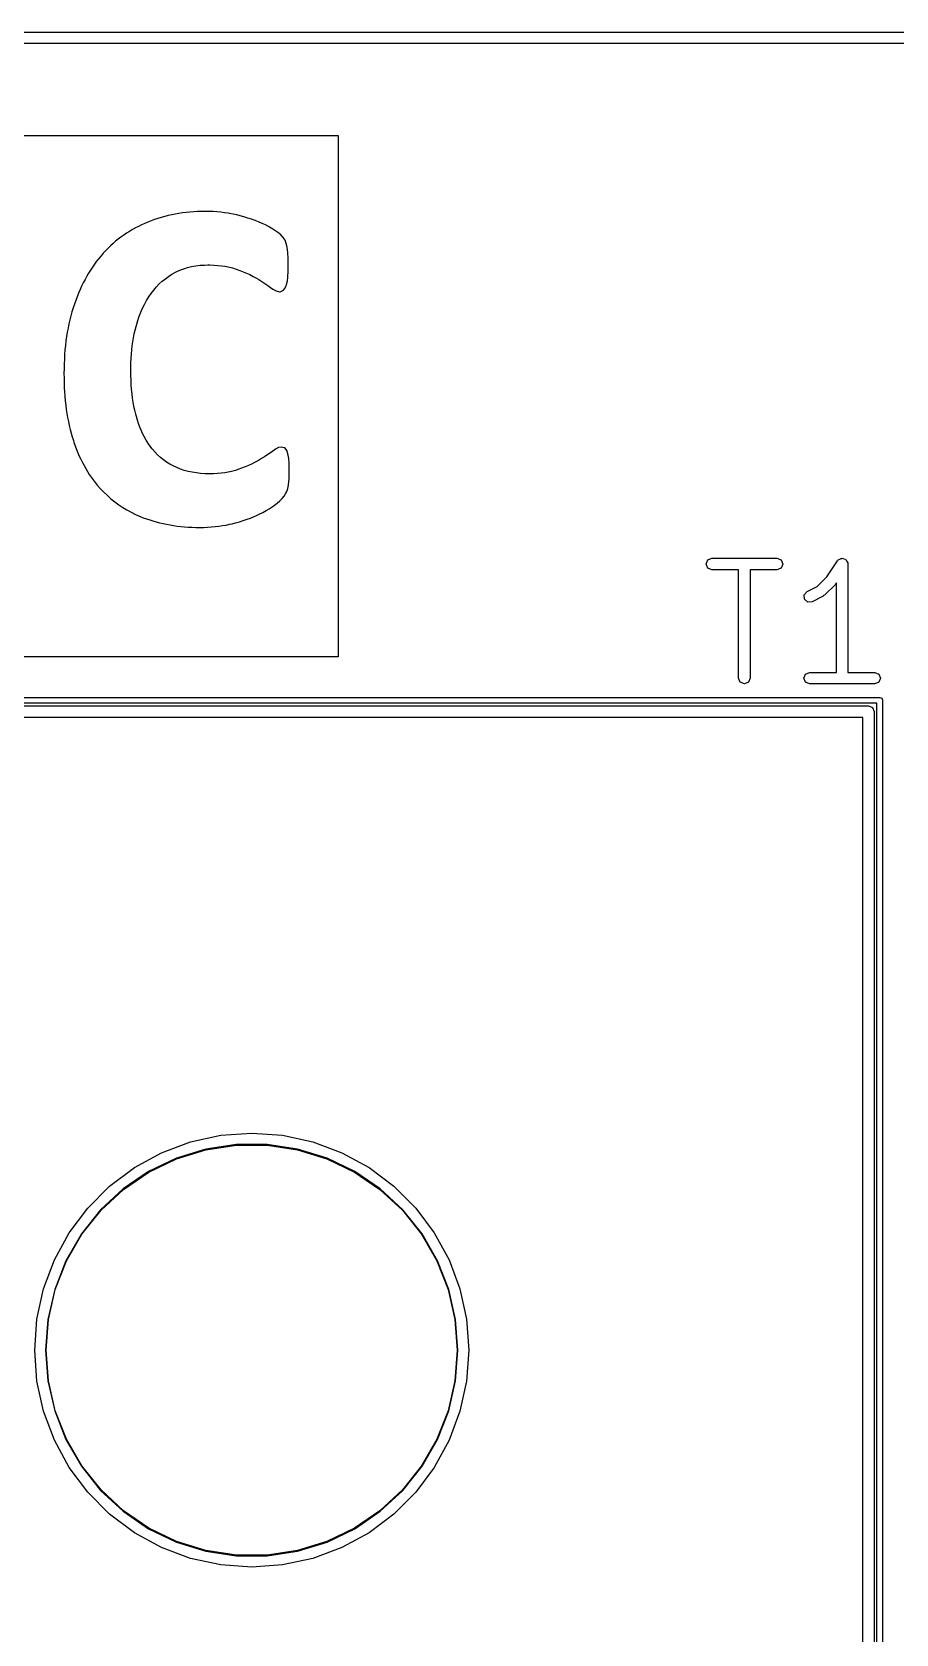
# Model space of a CAD drawing. Extents: x 107 to 207, y -142 to -86.
# Drawn here: x 150.63 to 158.19, y -100.09 to -86.06 of the extents above; entities that cross this region are included whole.
import ezdxf

# ---------------------------------------------------------------- set-up
doc = ezdxf.new("R2010")
doc.units = 0
doc.layers.add('BLACK', color=7, linetype='CONTINUOUS')

msp = doc.modelspace()

# ---------------------------------------------------------------- linework, layer by layer
at = {"layer": 'BLACK', "linetype": 'CONTINUOUS'}
for p, q in [((110.45, -86.06), (203.25, -86.06)), ((203.25, -86.16), (110.45, -86.16)), ((125.823864, -86.967067), (153.307217, -86.967067)), ((153.307217, -86.967067), (153.307217, -91.528885)), ((151.880486, -87.653375), (151.849297, -87.659555)), ((151.912037, -87.647923), (151.880486, -87.653375)), ((151.943947, -87.643197), (151.912037, -87.647923)), ((151.976219, -87.639199), (151.943947, -87.643197)), ((152.008851, -87.635927), (151.976219, -87.639199)), ((152.041844, -87.633383), (152.008851, -87.635927)), ((152.075197, -87.631565), (152.041844, -87.633383)), ((152.108912, -87.630475), (152.075197, -87.631565)), ((152.142986, -87.630111), (152.108912, -87.630475)), ((152.177576, -87.630576), (152.142986, -87.630111)), ((152.211737, -87.631972), (152.177576, -87.630576)), ((152.245468, -87.634297), (152.211737, -87.631972)), ((152.27877, -87.637553), (152.245468, -87.634297)), ((152.311643, -87.641739), (152.27877, -87.637553)), ((152.344086, -87.646855), (152.311643, -87.641739)), ((152.356943, -87.649162), (152.344086, -87.646855)), ((152.388835, -87.655191), (152.356943, -87.649162)), ((152.41994, -87.661827), (152.388835, -87.655191)), ((151.505012, -87.789843), (151.479329, -87.805222)), ((151.531204, -87.775146), (151.505012, -87.789843)), ((151.557905, -87.761129), (151.531204, -87.775146)), ((151.585116, -87.747794), (151.557905, -87.761129)), ((151.612837, -87.73514), (151.585116, -87.747794)), ((151.641067, -87.723168), (151.612837, -87.73514)), ((151.669732, -87.711899), (151.641067, -87.723168)), ((151.698758, -87.701358), (151.669732, -87.711899)), ((151.728145, -87.691543), (151.698758, -87.701358)), ((151.757892, -87.682455), (151.728145, -87.691543)), ((151.787999, -87.674095), (151.757892, -87.682455)), ((151.818468, -87.666461), (151.787999, -87.674095)), ((151.849297, -87.659555), (151.818468, -87.666461)), ((152.450259, -87.669072), (152.41994, -87.661827)), ((152.479789, -87.676926), (152.450259, -87.669072)), ((152.508533, -87.685387), (152.479789, -87.676926)), ((152.53649, -87.694457), (152.508533, -87.685387)), ((152.547452, -87.698255), (152.53649, -87.694457)), ((152.579807, -87.709881), (152.547452, -87.698255)), ((152.610925, -87.722229), (152.579807, -87.709881)), ((152.640807, -87.735298), (152.610925, -87.722229)), ((152.669452, -87.749088), (152.640807, -87.735298)), ((152.69686, -87.763599), (152.669452, -87.749088)), ((152.705722, -87.768597), (152.69686, -87.763599)), ((152.734463, -87.785382), (152.705722, -87.768597)), ((152.762329, -87.803276), (152.734463, -87.785382)), ((151.313815, -87.931947), (151.292208, -87.952775)), ((151.335932, -87.911799), (151.313815, -87.931947)), ((151.358557, -87.892334), (151.335932, -87.911799)), ((151.381693, -87.873549), (151.358557, -87.892334)), ((151.405338, -87.855445), (151.381693, -87.873549)), ((151.429492, -87.838023), (151.405338, -87.855445)), ((151.454156, -87.821282), (151.429492, -87.838023)), ((151.479329, -87.805222), (151.454156, -87.821282)), ((152.787329, -87.821765), (152.762329, -87.803276)), ((152.803907, -87.836741), (152.787329, -87.821765)), ((152.824905, -87.859421), (152.803907, -87.836741)), ((152.842009, -87.883635), (152.824905, -87.859421)), ((152.853115, -87.911742), (152.842009, -87.883635)), ((152.858129, -87.932728), (152.853115, -87.911742)), ((152.863507, -87.96262), (152.858129, -87.932728)), ((151.192048, -88.067058), (151.173678, -88.091913)), ((151.210978, -88.042866), (151.192048, -88.067058)), ((151.23047, -88.019339), (151.210978, -88.042866)), ((151.250523, -87.996475), (151.23047, -88.019339)), ((151.271111, -87.974285), (151.250523, -87.996475)), ((151.292208, -87.952775), (151.271111, -87.974285)), ((152.866865, -87.992434), (152.863507, -87.96262)), ((152.867655, -88.002337), (152.866865, -87.992434)), ((152.869323, -88.031878), (152.867655, -88.002337)), ((152.870239, -88.06279), (152.869323, -88.031878)), ((152.870574, -88.093914), (152.870239, -88.06279)), ((151.105809, -88.197976), (151.090244, -88.226151)), ((151.121935, -88.170464), (151.105809, -88.197976)), ((151.138621, -88.143616), (151.121935, -88.170464)), ((151.155869, -88.117433), (151.138621, -88.143616)), ((151.173678, -88.091913), (151.155869, -88.117433)), ((151.793864, -88.219729), (151.822143, -88.199258)), ((151.822143, -88.199258), (151.851566, -88.180528)), ((151.851566, -88.180528), (151.882135, -88.163538)), ((151.882135, -88.163538), (151.889954, -88.15957)), ((151.889954, -88.15957), (151.921902, -88.144962)), ((151.921902, -88.144962), (151.954926, -88.132368)), ((151.954926, -88.132368), (151.989027, -88.121789)), ((151.989027, -88.121789), (152.024203, -88.113225)), ((152.024203, -88.113225), (152.060456, -88.106677)), ((152.060456, -88.106677), (152.097785, -88.102143)), ((152.097785, -88.102143), (152.136191, -88.099624)), ((152.136191, -88.099624), (152.165701, -88.099057)), ((152.165701, -88.099057), (152.183587, -88.099201)), ((152.183587, -88.099201), (152.218414, -88.100345)), ((152.218414, -88.100345), (152.251982, -88.102635)), ((152.251982, -88.102635), (152.284291, -88.10607)), ((152.284291, -88.10607), (152.315341, -88.110649)), ((152.315341, -88.110649), (152.345131, -88.116374)), ((152.345131, -88.116374), (152.380597, -88.125139)), ((152.380597, -88.125139), (152.414096, -88.135694)), ((152.414096, -88.135694), (152.445895, -88.147128)), ((152.445895, -88.147128), (152.476263, -88.158992)), ((152.476263, -88.158992), (152.5052, -88.171286)), ((152.5052, -88.171286), (152.532706, -88.184008)), ((152.532706, -88.184008), (152.563824, -88.199842)), ((152.563824, -88.199842), (152.592882, -88.216294)), ((152.592882, -88.216294), (152.611314, -88.227342)), ((152.862514, -88.239673), (152.866189, -88.208967)), ((152.866189, -88.208967), (152.867456, -88.194552)), ((152.867456, -88.194552), (152.869345, -88.163039)), ((152.869345, -88.163039), (152.870311, -88.131618)), ((152.870311, -88.131618), (152.870586, -88.101256)), ((152.870586, -88.101256), (152.870574, -88.093914)), ((151.033595, -88.345495), (151.020835, -88.376991)), ((151.046916, -88.314663), (151.033595, -88.345495)), ((151.060798, -88.284495), (151.046916, -88.314663)), ((151.07524, -88.254991), (151.060798, -88.284495)), ((151.090244, -88.226151), (151.07524, -88.254991)), ((151.648498, -88.379006), (151.669644, -88.348185)), ((151.669644, -88.348185), (151.692198, -88.319013)), ((151.692198, -88.319013), (151.715897, -88.291582)), ((151.715897, -88.291582), (151.740741, -88.265891)), ((151.740741, -88.265891), (151.76673, -88.241939)), ((151.76673, -88.241939), (151.793864, -88.219729)), ((152.611314, -88.227342), (152.637332, -88.243442)), ((152.637332, -88.243442), (152.665211, -88.261509)), ((152.665211, -88.261509), (152.690426, -88.278805)), ((152.690426, -88.278805), (152.71598, -88.297627)), ((152.71598, -88.297627), (152.73601, -88.311617)), ((152.73601, -88.311617), (152.764228, -88.326658)), ((152.764228, -88.326658), (152.794382, -88.333531)), ((152.794382, -88.333531), (152.800017, -88.333226)), ((152.800017, -88.333226), (152.827355, -88.321074)), ((152.827355, -88.321074), (152.838536, -88.30806)), ((152.838536, -88.30806), (152.852267, -88.280774)), ((152.852267, -88.280774), (152.855882, -88.269766)), ((152.855882, -88.269766), (152.862514, -88.239673)), ((150.985996, -88.475428), (150.975704, -88.509477)), ((150.996999, -88.441974), (150.985996, -88.475428)), ((151.008637, -88.40915), (150.996999, -88.441974)), ((151.020835, -88.376991), (151.008637, -88.40915)), ((151.584764, -88.499139), (151.597076, -88.47179)), ((151.597076, -88.47179), (151.610121, -88.445317)), ((151.610121, -88.445317), (151.628657, -88.411383)), ((151.628657, -88.411383), (151.648498, -88.379006)), ((150.949085, -88.615196), (150.941632, -88.651626)), ((150.957248, -88.579361), (150.949085, -88.615196)), ((150.966121, -88.544121), (150.957248, -88.579361)), ((150.975704, -88.509477), (150.966121, -88.544121)), ((151.53702, -88.638346), (151.542862, -88.617291)), ((151.542862, -88.617291), (151.552236, -88.586439)), ((151.552236, -88.586439), (151.562345, -88.556463)), ((151.562345, -88.556463), (151.573187, -88.527363)), ((151.573187, -88.527363), (151.584764, -88.499139)), ((150.923531, -88.764489), (150.918917, -88.803301)), ((150.928855, -88.726273), (150.923531, -88.764489)), ((150.934889, -88.688652), (150.928855, -88.726273)), ((150.941632, -88.651626), (150.934889, -88.688652)), ((151.504412, -88.807213), (151.509336, -88.77192)), ((151.509336, -88.77192), (151.515059, -88.737386)), ((151.515059, -88.737386), (151.521581, -88.703613)), ((151.521581, -88.703613), (151.528901, -88.670599)), ((151.528901, -88.670599), (151.53702, -88.638346)), ((150.911819, -88.882711), (150.909335, -88.923308)), ((150.915013, -88.842708), (150.911819, -88.882711)), ((150.918917, -88.803301), (150.915013, -88.842708)), ((151.4927, -88.955986), (151.49443, -88.917653)), ((151.49443, -88.917653), (151.496959, -88.880079)), ((151.496959, -88.880079), (151.500286, -88.843266)), ((151.500286, -88.843266), (151.504412, -88.807213)), ((150.906495, -89.00629), (150.90614, -89.048674)), ((150.90614, -89.048674), (150.906461, -89.090299)), ((150.90756, -88.964501), (150.906495, -89.00629)), ((150.909335, -88.923308), (150.90756, -88.964501)), ((151.491591, -89.021563), (151.491768, -88.995079)), ((151.492016, -89.064842), (151.491591, -89.021563)), ((151.491768, -88.995079), (151.4927, -88.955986)), ((150.906461, -89.090299), (150.907423, -89.131277)), ((150.907423, -89.131277), (150.909026, -89.171609)), ((150.909026, -89.171609), (150.91127, -89.211294)), ((151.493291, -89.107026), (151.492016, -89.064842)), ((151.495416, -89.148115), (151.493291, -89.107026)), ((151.498391, -89.18811), (151.495416, -89.148115)), ((151.502217, -89.227009), (151.498391, -89.18811)), ((150.91127, -89.211294), (150.914155, -89.250331)), ((150.914155, -89.250331), (150.917681, -89.288722)), ((150.917681, -89.288722), (150.921848, -89.326466)), ((150.921848, -89.326466), (150.926657, -89.363564)), ((151.506892, -89.264814), (151.502217, -89.227009)), ((151.512418, -89.301524), (151.506892, -89.264814)), ((151.518793, -89.33714), (151.512418, -89.301524)), ((151.526019, -89.37166), (151.518793, -89.33714)), ((150.926657, -89.363564), (150.932107, -89.400014)), ((150.932107, -89.400014), (150.938197, -89.435818)), ((150.938197, -89.435818), (150.944929, -89.470974)), ((150.944929, -89.470974), (150.952302, -89.505484)), ((151.534095, -89.405086), (151.526019, -89.37166)), ((151.539951, -89.426762), (151.534095, -89.405086)), ((151.549379, -89.458251), (151.539951, -89.426762)), ((151.559528, -89.488697), (151.549379, -89.458251)), ((150.952302, -89.505484), (150.960317, -89.539347)), ((150.960317, -89.539347), (150.968972, -89.572563)), ((150.968972, -89.572563), (150.978268, -89.605132)), ((150.978268, -89.605132), (150.988206, -89.637055)), ((151.570399, -89.5181), (151.559528, -89.488697)), ((151.581991, -89.54646), (151.570399, -89.5181)), ((151.594304, -89.573776), (151.581991, -89.54646)), ((151.607339, -89.600049), (151.594304, -89.573776)), ((151.62584, -89.633457), (151.607339, -89.600049)), ((150.988206, -89.637055), (150.993451, -89.652772)), ((150.993451, -89.652772), (151.004362, -89.683712)), ((151.004362, -89.683712), (151.015834, -89.713995)), ((151.015834, -89.713995), (151.027866, -89.743619)), ((151.027866, -89.743619), (151.04046, -89.772584)), ((151.645624, -89.66501), (151.62584, -89.633457)), ((151.66669, -89.694708), (151.645624, -89.66501)), ((151.677704, -89.708862), (151.66669, -89.694708)), ((151.700807, -89.735641), (151.677704, -89.708862)), ((151.725056, -89.760657), (151.700807, -89.735641)), ((152.714477, -89.743151), (152.689799, -89.760001)), ((152.733565, -89.729378), (152.714477, -89.743151)), ((152.759029, -89.712023), (152.733565, -89.729378)), ((152.785429, -89.698524), (152.759029, -89.712023)), ((152.808304, -89.693475), (152.785429, -89.698524)), ((152.837187, -89.699213), (152.808304, -89.693475)), ((152.841277, -89.701535), (152.837187, -89.699213)), ((152.859167, -89.72609), (152.841277, -89.701535)), ((152.861793, -89.733042), (152.859167, -89.72609)), ((152.869688, -89.763332), (152.861793, -89.733042)), ((151.04046, -89.772584), (151.053615, -89.800892)), ((151.053615, -89.800892), (151.067331, -89.828541)), ((151.067331, -89.828541), (151.081607, -89.855532)), ((151.081607, -89.855532), (151.096445, -89.881864)), ((151.096445, -89.881864), (151.111844, -89.907538)), ((151.75045, -89.783909), (151.725056, -89.760657)), ((151.776988, -89.805399), (151.75045, -89.783909)), ((151.804672, -89.825125), (151.776988, -89.805399)), ((151.8335, -89.843089), (151.804672, -89.825125)), ((151.863473, -89.859289), (151.8335, -89.843089)), ((151.894591, -89.873726), (151.863473, -89.859289)), ((151.926774, -89.886434), (151.894591, -89.873726)), ((151.959941, -89.897448), (151.926774, -89.886434)), ((151.994094, -89.906767), (151.959941, -89.897448)), ((152.408756, -89.897859), (152.373887, -89.90734)), ((152.42875, -89.891311), (152.408756, -89.897859)), ((152.46099, -89.879473), (152.42875, -89.891311)), ((152.491762, -89.867312), (152.46099, -89.879473)), ((152.521068, -89.854829), (152.491762, -89.867312)), ((152.548906, -89.842024), (152.521068, -89.854829)), ((152.575278, -89.828897), (152.548906, -89.842024)), ((152.604988, -89.81272), (152.575278, -89.828897)), ((152.609734, -89.809979), (152.604988, -89.81272)), ((152.637083, -89.793527), (152.609734, -89.809979)), ((152.662525, -89.777693), (152.637083, -89.793527)), ((152.689799, -89.760001), (152.662525, -89.777693)), ((152.873771, -89.79375), (152.869688, -89.763332)), ((152.874249, -89.798988), (152.873771, -89.79375)), ((152.876568, -89.82834), (152.874249, -89.798988)), ((152.87792, -89.859529), (152.876568, -89.82834)), ((152.878538, -89.891047), (152.87792, -89.859529)), ((152.878646, -89.912561), (152.878538, -89.891047)), ((151.111844, -89.907538), (151.127804, -89.932554)), ((151.127804, -89.932554), (151.144324, -89.956911)), ((151.144324, -89.956911), (151.170157, -89.992213)), ((151.170157, -89.992213), (151.197253, -90.026034)), ((151.197253, -90.026034), (151.22561, -90.058374)), ((152.02923, -89.914392), (151.994094, -89.906767)), ((152.065351, -89.920323), (152.02923, -89.914392)), ((152.102457, -89.924559), (152.065351, -89.920323)), ((152.140548, -89.927101), (152.102457, -89.924559)), ((152.179623, -89.927948), (152.140548, -89.927101)), ((152.215091, -89.927375), (152.179623, -89.927948)), ((152.249323, -89.925658), (152.215091, -89.927375)), ((152.282319, -89.922796), (152.249323, -89.925658)), ((152.314078, -89.918789), (152.282319, -89.922796)), ((152.344601, -89.913637), (152.314078, -89.918789)), ((152.373887, -89.90734), (152.344601, -89.913637)), ((152.866189, -90.055443), (152.872162, -90.026284)), ((152.872162, -90.026284), (152.875715, -89.996092)), ((152.875715, -89.996092), (152.877132, -89.975561)), ((152.877132, -89.975561), (152.878299, -89.94458)), ((152.878299, -89.94458), (152.878646, -89.912561)), ((151.22561, -90.058374), (151.255178, -90.089238)), ((151.255178, -90.089238), (151.285906, -90.118635)), ((151.285906, -90.118635), (151.317792, -90.146563)), ((151.317792, -90.146563), (151.350838, -90.173023)), ((151.350838, -90.173023), (151.385043, -90.198014)), ((152.772102, -90.18549), (152.796458, -90.165237)), ((152.796458, -90.165237), (152.817096, -90.144103)), ((152.817096, -90.144103), (152.833496, -90.122698)), ((152.833496, -90.122698), (152.850069, -90.097941)), ((152.850069, -90.097941), (152.857145, -90.083721)), ((152.857145, -90.083721), (152.866189, -90.055443)), ((151.385043, -90.198014), (151.420407, -90.221537)), ((151.420407, -90.221537), (151.456931, -90.243592)), ((151.456931, -90.243592), (151.494613, -90.264179)), ((151.494613, -90.264179), (151.533455, -90.283297)), ((151.533455, -90.283297), (151.573456, -90.300947)), ((151.573456, -90.300947), (151.600767, -90.311898)), ((151.600767, -90.311898), (151.628545, -90.32219)), ((152.508901, -90.326272), (152.540196, -90.314644)), ((152.540196, -90.314644), (152.570167, -90.302372)), ((152.570167, -90.302372), (152.587501, -90.294646)), ((152.587501, -90.294646), (152.615276, -90.281627)), ((152.615276, -90.281627), (152.646763, -90.265767)), ((152.646763, -90.265767), (152.676241, -90.24965)), ((152.676241, -90.24965), (152.70371, -90.233275)), ((152.70371, -90.233275), (152.729169, -90.216643)), ((152.729169, -90.216643), (152.748511, -90.203087)), ((152.748511, -90.203087), (152.772102, -90.18549)), ((151.628545, -90.32219), (151.656741, -90.331819)), ((151.656741, -90.331819), (151.685354, -90.340783)), ((151.685354, -90.340783), (151.714386, -90.349084)), ((151.714386, -90.349084), (151.743835, -90.35672)), ((151.743835, -90.35672), (151.773703, -90.363692)), ((151.773703, -90.363692), (151.803988, -90.370001)), ((151.803988, -90.370001), (151.834691, -90.375645)), ((151.834691, -90.375645), (151.865812, -90.380625)), ((151.865812, -90.380625), (151.89735, -90.384941)), ((151.89735, -90.384941), (151.929307, -90.388594)), ((151.929307, -90.388594), (151.961682, -90.391582)), ((151.961682, -90.391582), (151.994474, -90.393906)), ((151.994474, -90.393906), (152.027685, -90.395566)), ((152.027685, -90.395566), (152.061313, -90.396562)), ((152.061313, -90.396562), (152.095359, -90.396894)), ((152.095359, -90.396894), (152.130038, -90.396471)), ((152.130038, -90.396471), (152.164098, -90.3952)), ((152.164098, -90.3952), (152.19754, -90.393082)), ((152.19754, -90.393082), (152.230364, -90.390116)), ((152.230364, -90.390116), (152.26257, -90.386304)), ((152.26257, -90.386304), (152.294157, -90.381644)), ((152.294157, -90.381644), (152.325127, -90.376137)), ((152.325127, -90.376137), (152.355478, -90.369783)), ((152.355478, -90.369783), (152.377908, -90.364584)), ((152.377908, -90.364584), (152.407074, -90.357291)), ((152.407074, -90.357291), (152.44234, -90.347595)), ((152.44234, -90.347595), (152.476283, -90.337255)), ((152.476283, -90.337255), (152.508901, -90.326272)), ((156.528095, -90.717419), (156.54274, -90.682064)), ((156.54274, -90.752774), (156.528095, -90.717419)), ((156.54274, -90.682064), (156.578095, -90.667419)), ((156.578095, -90.667419), (157.149523, -90.667419)), ((157.149523, -90.667419), (157.184878, -90.682064)), ((157.184878, -90.682064), (157.199523, -90.717419)), ((157.199523, -90.717419), (157.184878, -90.752774)), ((157.586855, -90.828424), (157.67935, -90.689684)), ((157.67935, -90.689684), (157.683627, -90.686819)), ((157.683627, -90.686819), (157.685597, -90.682064)), ((157.685597, -90.682064), (157.699047, -90.676492)), ((157.699047, -90.676492), (157.711146, -90.66839)), ((157.711146, -90.66839), (157.716196, -90.669388)), ((157.716196, -90.669388), (157.720952, -90.667419)), ((157.720952, -90.667419), (157.734401, -90.67299)), ((157.734401, -90.67299), (157.748687, -90.675816)), ((157.748687, -90.675816), (157.751552, -90.680094)), ((157.751552, -90.680094), (157.756307, -90.682064)), ((157.756307, -90.682064), (157.761878, -90.695513)), ((157.761878, -90.695513), (157.769981, -90.707613)), ((157.769981, -90.707613), (157.768982, -90.712663)), ((157.768982, -90.712663), (157.770952, -90.717419)), ((157.770952, -90.717419), (157.770952, -91.667419)), ((156.578095, -90.767419), (156.54274, -90.752774)), ((156.813809, -90.767419), (156.578095, -90.767419)), ((156.813809, -91.717419), (156.813809, -90.767419)), ((157.149523, -90.767419), (156.913809, -90.767419)), ((156.913809, -90.767419), (156.913809, -91.717419)), ((157.184878, -90.752774), (157.149523, -90.767419)), ((157.500859, -90.914421), (157.586855, -90.828424)), ((157.387804, -90.987322), (157.412877, -90.958412)), ((157.390517, -91.025494), (157.387804, -90.987322)), ((157.412877, -90.958412), (157.500859, -90.914421)), ((157.552836, -91.000236), (157.457599, -91.047854)), ((157.558228, -90.994018), (157.552836, -91.000236)), ((157.565831, -90.990869), (157.558228, -90.994018)), ((157.661069, -90.895631), (157.565831, -90.990869)), ((157.663038, -90.890876), (157.661069, -90.895631)), ((157.667317, -90.888011), (157.663038, -90.890876)), ((157.670952, -90.882558), (157.667317, -90.888011)), ((157.670952, -91.667419), (157.670952, -90.882558)), ((157.419427, -91.050567), (157.390517, -91.025494)), ((157.457599, -91.047854), (157.419427, -91.050567)), ((153.307217, -91.528885), (125.823864, -91.528885)), ((156.828454, -91.752774), (156.813809, -91.717419)), ((156.913809, -91.717419), (156.899164, -91.752774)), ((157.385238, -91.717419), (157.399883, -91.682064)), ((157.399883, -91.752774), (157.385238, -91.717419)), ((157.399883, -91.682064), (157.435238, -91.667419)), ((157.435238, -91.667419), (157.670952, -91.667419)), ((157.770952, -91.667419), (158.006666, -91.667419)), ((158.006666, -91.667419), (158.042021, -91.682064)), ((158.042021, -91.682064), (158.056666, -91.717419)), ((158.056666, -91.717419), (158.042021, -91.752774)), ((156.863809, -91.767419), (156.828454, -91.752774)), ((156.899164, -91.752774), (156.863809, -91.767419)), ((157.435238, -91.767419), (157.399883, -91.752774)), ((157.720952, -91.767419), (157.435238, -91.767419)), ((158.006666, -91.767419), (157.720952, -91.767419)), ((158.042021, -91.752774), (158.006666, -91.767419)), ((121.65, -91.885), (158.05, -91.885)), ((158.025, -91.935), (121.675, -91.935)), ((121.75, -91.96), (157.95, -91.96)), ((157.95, -91.96), (157.985355, -91.974645)), ((157.985355, -91.974645), (158, -92.01)), ((158.025, -136.285), (158.025, -91.935)), ((158.05, -91.885), (158.067678, -91.892322)), ((158.067678, -91.892322), (158.075, -91.91)), ((158.075, -91.91), (158.075, -136.31)), ((157.9, -92.06), (121.8, -92.06)), ((157.9, -136.16), (157.9, -92.06)), ((158, -92.01), (158, -136.21)), ((151.760711, -95.871699), (152.014708, -95.776963)), ((152.014708, -95.776963), (152.279602, -95.719339)), ((152.279602, -95.719339), (152.55, -95.7)), ((152.55, -95.7), (152.820398, -95.719339)), ((152.820398, -95.719339), (153.085292, -95.776963)), ((153.085292, -95.776963), (153.339289, -95.871699)), ((151.522782, -96.001618), (151.760711, -95.871699)), ((151.890542, -95.919729), (151.647477, -96.036783)), ((151.65, -96.041154), (151.892386, -95.924427)), ((152.148339, -95.840209), (151.890542, -95.919729)), ((151.892386, -95.924427), (152.149462, -95.84513)), ((152.415109, -95.8), (152.148339, -95.840209)), ((152.149462, -95.84513), (152.415486, -95.805033)), ((152.684891, -95.8), (152.415109, -95.8)), ((152.415486, -95.805033), (152.684514, -95.805033)), ((152.684514, -95.805033), (152.950538, -95.84513)), ((152.951661, -95.840209), (152.684891, -95.8)), ((152.950538, -95.84513), (153.207614, -95.924427)), ((153.209458, -95.919729), (152.951661, -95.840209)), ((153.207614, -95.924427), (153.45, -96.041154)), ((153.452524, -96.036783), (153.209458, -95.919729)), ((153.339289, -95.871699), (153.577218, -96.001618)), ((151.305765, -96.164076), (151.522782, -96.001618)), ((151.647477, -96.036783), (151.424572, -96.188757)), ((151.427718, -96.192703), (151.65, -96.041154)), ((153.45, -96.041154), (153.672282, -96.192703)), ((153.675428, -96.188757), (153.452524, -96.036783)), ((153.577218, -96.001618), (153.794235, -96.164076)), ((151.114076, -96.355765), (151.305765, -96.164076)), ((151.424572, -96.188757), (151.226807, -96.372256)), ((151.230507, -96.375689), (151.427718, -96.192703)), ((153.672282, -96.192703), (153.869493, -96.375689)), ((153.873193, -96.372256), (153.675428, -96.188757)), ((153.794235, -96.164076), (153.985924, -96.355765)), ((150.951618, -96.572782), (151.114076, -96.355765)), ((151.226807, -96.372256), (151.0586, -96.583181)), ((151.06277, -96.586024), (151.230507, -96.375689)), ((153.869493, -96.375689), (154.03723, -96.586024)), ((154.0414, -96.583181), (153.873193, -96.372256)), ((153.985924, -96.355765), (154.148382, -96.572782)), ((150.821699, -96.810711), (150.951618, -96.572782)), ((151.0586, -96.583181), (150.923709, -96.816819)), ((150.928256, -96.819009), (151.06277, -96.586024)), ((154.03723, -96.586024), (154.171744, -96.819009)), ((154.176291, -96.816819), (154.0414, -96.583181)), ((154.148382, -96.572782), (154.278301, -96.810711)), ((150.726963, -97.064708), (150.821699, -96.810711)), ((150.923709, -96.816819), (150.825146, -97.067953)), ((150.829969, -97.069441), (150.928256, -96.819009)), ((154.171744, -96.819009), (154.270031, -97.069441)), ((154.274854, -97.067953), (154.176291, -96.816819)), ((154.278301, -96.810711), (154.373037, -97.064708)), ((150.669339, -97.329602), (150.726963, -97.064708)), ((150.825146, -97.067953), (150.765114, -97.330972)), ((150.770105, -97.331724), (150.829969, -97.069441)), ((154.270031, -97.069441), (154.329895, -97.331724)), ((154.334886, -97.330972), (154.274854, -97.067953)), ((154.373037, -97.064708), (154.430661, -97.329602)), ((150.65, -97.6), (150.669339, -97.329602)), ((150.765114, -97.330972), (150.744953, -97.6)), ((150.75, -97.6), (150.770105, -97.331724)), ((154.329895, -97.331724), (154.35, -97.6)), ((154.355047, -97.6), (154.334886, -97.330972)), ((154.430661, -97.329602), (154.45, -97.6)), ((150.669339, -97.870398), (150.65, -97.6)), ((150.744953, -97.6), (150.765114, -97.869028)), ((150.770105, -97.868276), (150.75, -97.6)), ((154.35, -97.6), (154.329895, -97.868276)), ((154.334886, -97.869028), (154.355047, -97.6)), ((154.45, -97.6), (154.430661, -97.870398)), ((150.726963, -98.135292), (150.669339, -97.870398)), ((150.765114, -97.869028), (150.825146, -98.132047)), ((150.829969, -98.130559), (150.770105, -97.868276)), ((154.329895, -97.868276), (154.270031, -98.130559)), ((154.274854, -98.132047), (154.334886, -97.869028)), ((154.430661, -97.870398), (154.373037, -98.135292)), ((150.821699, -98.389289), (150.726963, -98.135292)), ((150.825146, -98.132047), (150.923709, -98.383181)), ((150.928256, -98.380991), (150.829969, -98.130559)), ((154.270031, -98.130559), (154.171744, -98.380991)), ((154.176291, -98.383181), (154.274854, -98.132047)), ((154.373037, -98.135292), (154.278301, -98.389289)), ((150.951618, -98.627218), (150.821699, -98.389289)), ((150.923709, -98.383181), (151.0586, -98.616819)), ((151.06277, -98.613976), (150.928256, -98.380991)), ((154.171744, -98.380991), (154.03723, -98.613976)), ((154.0414, -98.616819), (154.176291, -98.383181)), ((154.278301, -98.389289), (154.148382, -98.627218)), ((151.114076, -98.844235), (150.951618, -98.627218)), ((151.0586, -98.616819), (151.226807, -98.827744)), ((151.230507, -98.824311), (151.06277, -98.613976)), ((154.03723, -98.613976), (153.869493, -98.824311)), ((153.873193, -98.827744), (154.0414, -98.616819)), ((154.148382, -98.627218), (153.985924, -98.844235)), ((151.305765, -99.035924), (151.114076, -98.844235)), ((151.226807, -98.827744), (151.424572, -99.011243)), ((151.427718, -99.007297), (151.230507, -98.824311)), ((153.869493, -98.824311), (153.672282, -99.007297)), ((153.675428, -99.011243), (153.873193, -98.827744)), ((153.985924, -98.844235), (153.794235, -99.035924)), ((151.424572, -99.011243), (151.647477, -99.163217)), ((151.65, -99.158846), (151.427718, -99.007297)), ((153.672282, -99.007297), (153.45, -99.158846)), ((153.452524, -99.163217), (153.675428, -99.011243)), ((151.522782, -99.198382), (151.305765, -99.035924)), ((153.794235, -99.035924), (153.577218, -99.198382)), ((151.760711, -99.328301), (151.522782, -99.198382)), ((151.647477, -99.163217), (151.890542, -99.280271)), ((151.892386, -99.275573), (151.65, -99.158846)), ((151.890542, -99.280271), (152.148339, -99.359791)), ((152.149462, -99.35487), (151.892386, -99.275573)), ((153.207614, -99.275573), (152.950538, -99.35487)), ((152.951661, -99.359791), (153.209458, -99.280271)), ((153.45, -99.158846), (153.207614, -99.275573)), ((153.209458, -99.280271), (153.452524, -99.163217)), ((153.577218, -99.198382), (153.339289, -99.328301)), ((152.014708, -99.423037), (151.760711, -99.328301)), ((152.279602, -99.480661), (152.014708, -99.423037)), ((152.148339, -99.359791), (152.415109, -99.4)), ((152.415486, -99.394967), (152.149462, -99.35487)), ((152.415109, -99.4), (152.684891, -99.4)), ((152.684514, -99.394967), (152.415486, -99.394967)), ((152.950538, -99.35487), (152.684514, -99.394967)), ((152.684891, -99.4), (152.951661, -99.359791)), ((153.085292, -99.423037), (152.820398, -99.480661)), ((153.339289, -99.328301), (153.085292, -99.423037)), ((152.55, -99.5), (152.279602, -99.480661)), ((152.820398, -99.480661), (152.55, -99.5))]:
    msp.add_line(p, q, dxfattribs=at)

doc.saveas('drawing.dxf')
